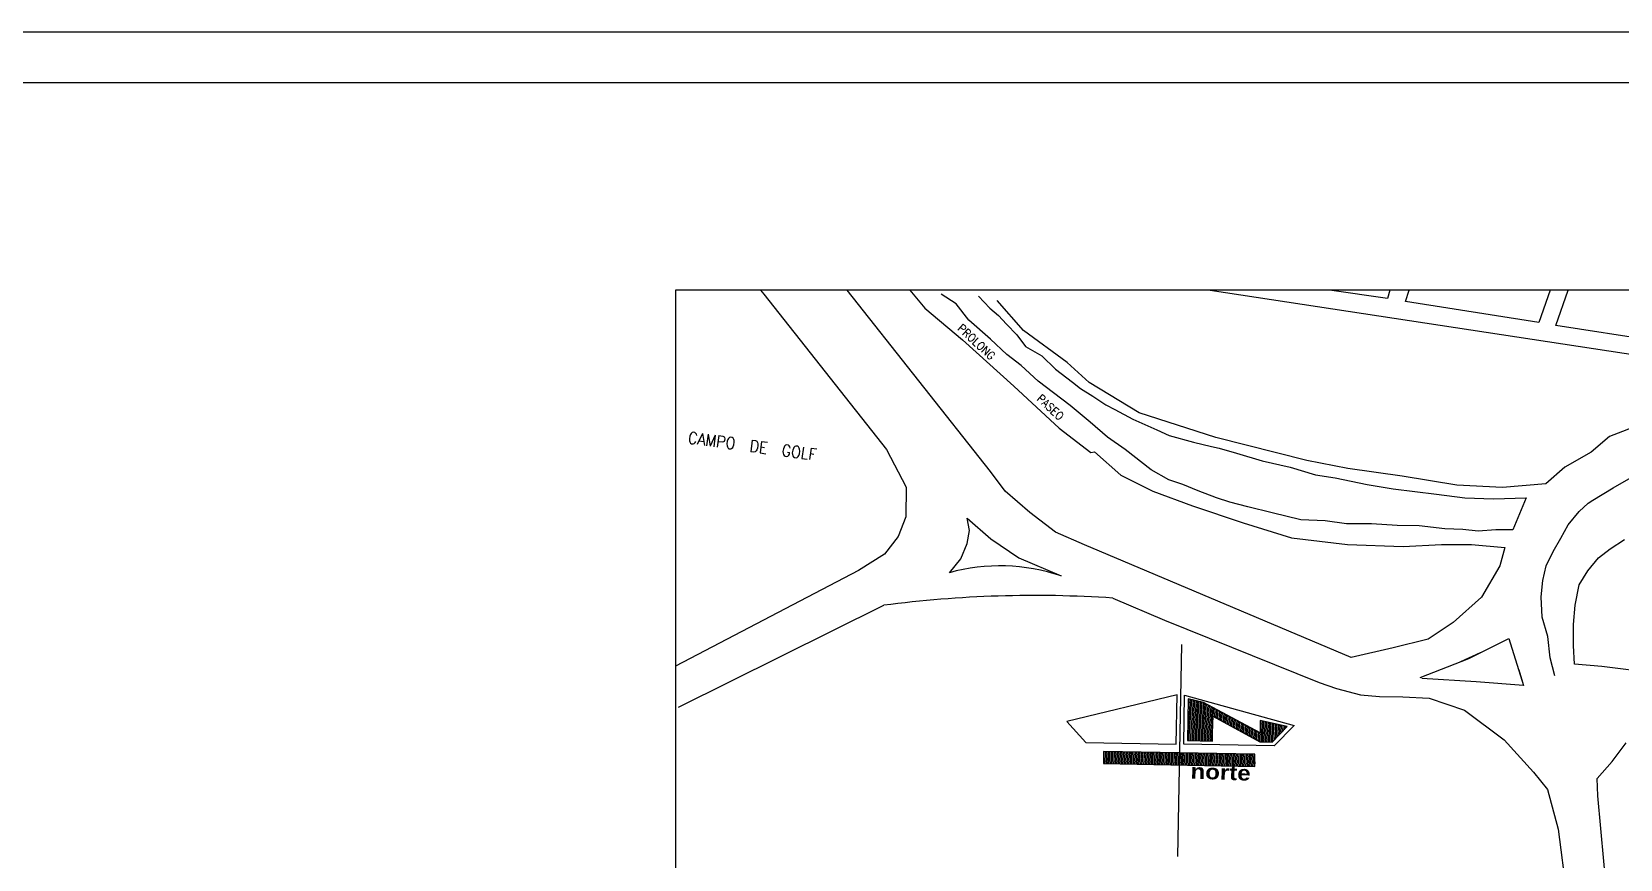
# Model space of a CAD drawing. Header units: millimetres. Extents: x 99 to 472, y 49 to 338.
# Drawn here: x 350.1 to 412.6, y 305.2 to 337.8 of the extents above; entities that cross this region are included whole.
import ezdxf

# ---------------------------------------------------------------- set-up
doc = ezdxf.new("R2010")
doc.units = ezdxf.units.MM
for name, color, linetype in [('CVL_PUNTO_NUM', 7, 'Continuous'), ('SOLAPA', 1, 'Continuous'), ('T', 7, 'Continuous')]:
    doc.layers.add(name, color=color, linetype=linetype)
doc.styles.add('CHISEL', font='cityb___.ttf', dxfattribs={"width": 1.2, "height": 0.1})
doc.styles.add('ROMANS', font='romans', dxfattribs={"height": 2})

# ---------------------------------------------------------------- blocks, each defined once
blk = doc.blocks.new('*X10')
at = {"color": 0}
for p, q in [((3.578, 10.055), (3.636, 10.113)), ((3.586, 10.048), (3.644, 10.107)), ((3.593, 10.042), (3.651, 10.1)), ((3.6, 10.035), (3.659, 10.093)), ((3.608, 10.099), (3.629, 10.12)), ((3.608, 10.028), (3.666, 10.087)), ((3.615, 10.022), (3.673, 10.08)), ((3.623, 10.015), (3.681, 10.073)), ((3.63, 10.008), (3.688, 10.066)), ((3.638, 10.002), (3.696, 10.06)), ((3.645, 9.995), (3.703, 10.053)), ((3.652, 9.988), (3.711, 10.046)), ((3.66, 9.981), (3.718, 10.04)), ((3.667, 9.975), (3.726, 10.033)), ((3.675, 9.968), (3.733, 10.026)), ((3.682, 9.961), (3.74, 10.02)), ((3.69, 9.955), (3.748, 10.013)), ((3.697, 9.948), (3.755, 10.006)), ((3.705, 9.941), (3.763, 9.999)), ((3.712, 9.935), (3.77, 9.993)), ((3.719, 9.928), (3.778, 9.986)), ((3.727, 9.921), (3.785, 9.979)), ((3.734, 9.914), (3.792, 9.973)), ((3.742, 9.908), (3.8, 9.966)), ((3.749, 9.901), (3.807, 9.959)), ((3.757, 9.894), (3.815, 9.952)), ((3.764, 9.888), (3.822, 9.946)), ((3.772, 9.881), (3.83, 9.939)), ((3.779, 9.874), (3.837, 9.932)), ((3.786, 9.868), (3.845, 9.926)), ((3.794, 9.861), (3.852, 9.919)), ((3.801, 9.854), (3.859, 9.912)), ((3.809, 9.847), (3.867, 9.906)), ((3.816, 9.841), (3.874, 9.899)), ((3.824, 9.834), (3.882, 9.892)), ((3.831, 9.827), (3.889, 9.885)), ((3.839, 9.821), (3.897, 9.879)), ((3.846, 9.814), (3.904, 9.872)), ((3.853, 9.807), (3.912, 9.865)), ((3.861, 9.801), (3.919, 9.859)), ((3.868, 9.794), (3.926, 9.852)), ((3.876, 9.787), (3.934, 9.845)), ((3.883, 9.78), (3.941, 9.839)), ((3.891, 9.774), (3.949, 9.832)), ((3.898, 9.767), (3.956, 9.825)), ((3.905, 9.76), (3.964, 9.818)), ((3.913, 9.754), (3.971, 9.812)), ((3.92, 9.747), (3.979, 9.805)), ((3.928, 9.74), (3.986, 9.798)), ((3.935, 9.734), (3.993, 9.792)), ((3.943, 9.727), (4.001, 9.785)), ((3.95, 9.72), (4.008, 9.778)), ((3.958, 9.713), (4.016, 9.772)), ((3.965, 9.707), (4.023, 9.765)), ((3.972, 9.7), (4.031, 9.758)), ((3.98, 9.693), (4.038, 9.751)), ((3.987, 9.687), (4.045, 9.745)), ((3.995, 9.68), (4.053, 9.738)), ((4.002, 9.673), (4.06, 9.731)), ((4.01, 9.667), (4.068, 9.725)), ((4.017, 9.66), (4.075, 9.718)), ((4.025, 9.653), (4.083, 9.711)), ((4.032, 9.646), (4.09, 9.705)), ((4.039, 9.64), (4.098, 9.698)), ((4.047, 9.633), (4.105, 9.691)), ((4.054, 9.626), (4.112, 9.684)), ((4.062, 9.62), (4.12, 9.678)), ((4.069, 9.613), (4.127, 9.671)), ((4.077, 9.606), (4.135, 9.664)), ((4.084, 9.6), (4.142, 9.658)), ((4.092, 9.593), (4.15, 9.651)), ((4.099, 9.586), (4.157, 9.644)), ((4.106, 9.579), (4.165, 9.638)), ((4.114, 9.573), (4.172, 9.631)), ((4.121, 9.566), (4.179, 9.624)), ((4.129, 9.559), (4.187, 9.617)), ((4.136, 9.553), (4.194, 9.611)), ((4.144, 9.546), (4.202, 9.604)), ((4.151, 9.539), (4.209, 9.597)), ((4.158, 9.532), (4.217, 9.591)), ((4.166, 9.526), (4.224, 9.584)), ((4.173, 9.519), (4.231, 9.577)), ((4.181, 9.512), (4.239, 9.571)), ((4.188, 9.506), (4.246, 9.564)), ((4.196, 9.499), (4.254, 9.557)), ((4.203, 9.492), (4.261, 9.55)), ((4.211, 9.486), (4.269, 9.544)), ((4.218, 9.479), (4.276, 9.537)), ((4.225, 9.472), (4.284, 9.53)), ((4.233, 9.465), (4.291, 9.524)), ((4.24, 9.459), (4.298, 9.517)), ((4.248, 9.452), (4.306, 9.51)), ((4.255, 9.445), (4.313, 9.504)), ((4.263, 9.439), (4.321, 9.497)), ((4.27, 9.432), (4.328, 9.49)), ((4.278, 9.425), (4.336, 9.483)), ((4.285, 9.419), (4.343, 9.477)), ((4.292, 9.412), (4.351, 9.47)), ((4.3, 9.405), (4.358, 9.463)), ((4.307, 9.398), (4.365, 9.457)), ((4.315, 9.392), (4.373, 9.45)), ((4.322, 9.385), (4.345, 9.408))]:
    blk.add_line(p, q, dxfattribs=at)
blk = doc.blocks.new('*X9')
at = {"color": 0}
for p, q in [((3.295, 10.055), (3.303, 10.063)), ((3.301, 10.047), (3.319, 10.065)), ((3.307, 10.039), (3.334, 10.066)), ((3.313, 10.03), (3.35, 10.067)), ((3.319, 10.022), (3.366, 10.069)), ((3.325, 10.014), (3.381, 10.07)), ((3.331, 10.006), (3.397, 10.072)), ((3.337, 9.998), (3.412, 10.073)), ((3.343, 9.99), (3.428, 10.074)), ((3.349, 9.982), (3.438, 10.071)), ((3.355, 9.973), (3.446, 10.064)), ((3.361, 9.965), (3.453, 10.058)), ((3.367, 9.957), (3.461, 10.051)), ((3.373, 9.949), (3.468, 10.044)), ((3.379, 9.941), (3.476, 10.037)), ((3.385, 9.933), (3.483, 10.031)), ((3.391, 9.924), (3.49, 10.024)), ((3.454, 9.974), (3.496, 10.016)), ((3.458, 9.964), (3.5, 10.005)), ((3.462, 9.953), (3.504, 9.995)), ((3.466, 9.943), (3.508, 9.985)), ((3.47, 9.933), (3.511, 9.974)), ((3.397, 9.916), (3.434, 9.953)), ((3.474, 9.923), (3.515, 9.964)), ((3.478, 9.912), (3.519, 9.954)), ((3.482, 9.902), (3.523, 9.943)), ((3.485, 9.892), (3.527, 9.933)), ((3.489, 9.882), (3.53, 9.923)), ((3.493, 9.871), (3.534, 9.912)), ((3.497, 9.861), (3.538, 9.902)), ((3.501, 9.851), (3.542, 9.892)), ((3.505, 9.841), (3.546, 9.881)), ((3.509, 9.83), (3.55, 9.871)), ((3.513, 9.82), (3.553, 9.861)), ((3.516, 9.81), (3.557, 9.85)), ((3.52, 9.799), (3.561, 9.84)), ((3.524, 9.789), (3.565, 9.83)), ((3.528, 9.779), (3.569, 9.819)), ((3.532, 9.769), (3.572, 9.809)), ((3.536, 9.758), (3.576, 9.799)), ((3.54, 9.748), (3.58, 9.788)), ((3.544, 9.738), (3.584, 9.778)), ((3.548, 9.728), (3.588, 9.768)), ((3.582, 9.635), (3.743, 9.796)), ((3.586, 9.625), (3.751, 9.79)), ((3.59, 9.615), (3.758, 9.783)), ((3.594, 9.605), (3.766, 9.776)), ((3.598, 9.594), (3.773, 9.769)), ((3.602, 9.584), (3.781, 9.763)), ((3.626, 9.693), (3.736, 9.803)), ((3.551, 9.717), (3.592, 9.758)), ((3.555, 9.707), (3.595, 9.747)), ((3.559, 9.697), (3.599, 9.737)), ((3.563, 9.687), (3.603, 9.727)), ((3.567, 9.676), (3.607, 9.716)), ((3.571, 9.666), (3.611, 9.706)), ((3.575, 9.656), (3.614, 9.696)), ((3.579, 9.646), (3.618, 9.685)), ((3.606, 9.574), (3.788, 9.756)), ((3.612, 9.566), (3.795, 9.749)), ((3.618, 9.557), (3.803, 9.743)), ((3.624, 9.549), (3.81, 9.736)), ((3.63, 9.541), (3.818, 9.729)), ((3.636, 9.533), (3.825, 9.723)), ((3.642, 9.525), (3.833, 9.716)), ((3.648, 9.517), (3.84, 9.709)), ((3.654, 9.509), (3.848, 9.702)), ((3.66, 9.5), (3.833, 9.673)), ((3.666, 9.492), (3.704, 9.531))]:
    blk.add_line(p, q, dxfattribs=at)

msp = doc.modelspace()

# ---------------------------------------------------------------- linework, layer by layer
for p, q in [((378.75871, 327.64323), (378.89892, 327.49437)), ((378.89892, 327.49437), (383.72109, 321.37634)), ((387.80978, 320.51233), (382.17009, 327.64323)), ((384.64211, 327.64323), (385.2277, 326.9406)), ((386.459, 327.10323), (385.873, 327.48654)), ((396.44625, 327.64323), (428.71374, 322.72736)), ((403.41984, 327.32395), (401.14804, 327.64323)), ((403.51943, 327.64323), (403.41984, 327.32395)), ((404.13766, 327.19991), (404.2813, 327.64323)), ((409.81781, 327.64323), (409.37902, 326.37069)), ((410.05099, 326.2531), (410.53243, 327.64323)), ((385.2277, 326.9406), (386.71185, 325.69025)), ((386.459, 327.10323), (386.459, 327.10323)), ((386.96246, 326.46529), (386.459, 327.10323)), ((387.33212, 327.4088), (387.78708, 326.93973)), ((387.78708, 326.93973), (387.78708, 326.93973)), ((387.78708, 326.93973), (388.1268, 326.64891)), ((389.11023, 326.05926), (388.06626, 327.23617)), ((409.37902, 326.37069), (404.13766, 327.19991)), ((387.80709, 325.72153), (386.96246, 326.46529)), ((386.96246, 326.46529), (386.96246, 326.46529)), ((388.1268, 326.64891), (388.1268, 326.64891)), ((388.1268, 326.64891), (388.43311, 326.3049)), ((388.43311, 326.3049), (388.84905, 325.88762)), ((388.43311, 326.3049), (388.43311, 326.3049)), ((430.07686, 323.14927), (410.05099, 326.2531)), ((386.71185, 325.69025), (388.73128, 323.86694)), ((388.45586, 325.10947), (387.80709, 325.72153)), ((387.80709, 325.72153), (387.80709, 325.72153)), ((388.84905, 325.88762), (388.84905, 325.88762)), ((388.84905, 325.88762), (389.18913, 325.43469)), ((390.83004, 324.79895), (389.11023, 326.05926)), ((389.01278, 324.68394), (388.45586, 325.10947)), ((388.45586, 325.10947), (388.45586, 325.10947)), ((389.18913, 325.43469), (389.82464, 325.06757)), ((389.18913, 325.43469), (389.18913, 325.43469)), ((389.82464, 325.06757), (389.82464, 325.06757)), ((389.82464, 325.06757), (390.36675, 324.53995)), ((389.01278, 324.68394), (389.01278, 324.68394)), ((389.68426, 324.06869), (389.01278, 324.68394)), ((390.36675, 324.53995), (390.36675, 324.53995)), ((390.36675, 324.53995), (391.02874, 324.01864)), ((391.69259, 324.01794), (390.83004, 324.79895)), ((388.73128, 323.86694), (390.51468, 322.21571)), ((390.28316, 323.60254), (389.68426, 324.06869)), ((389.68426, 324.06869), (389.68426, 324.06869)), ((391.02874, 324.01864), (391.02874, 324.01864)), ((391.02874, 324.01864), (391.35077, 323.7766)), ((391.35077, 323.7766), (391.35077, 323.7766)), ((391.35077, 323.7766), (391.82966, 323.4778)), ((393.65808, 322.8157), (391.69259, 324.01794)), ((390.28316, 323.60254), (390.28316, 323.60254)), ((390.94788, 323.10399), (390.28316, 323.60254)), ((391.73285, 322.44964), (390.94788, 323.10399)), ((390.94788, 323.10399), (390.94788, 323.10399)), ((391.82966, 323.4778), (391.82966, 323.4778)), ((391.82966, 323.4778), (392.35189, 323.13817)), ((392.35189, 323.13817), (392.35189, 323.13817)), ((392.35189, 323.13817), (392.7046, 322.9497)), ((391.73285, 322.44964), (391.73285, 322.44964)), ((392.40888, 321.8569), (391.73285, 322.44964)), ((392.7046, 322.9497), (393.40958, 322.57282)), ((392.7046, 322.9497), (392.7046, 322.9497)), ((393.40958, 322.57282), (393.40958, 322.57282)), ((393.40958, 322.57282), (394.34724, 322.15166)), ((396.67465, 321.84771), (393.65808, 322.8157)), ((390.51468, 322.21571), (391.75424, 321.25439)), ((393.09995, 321.37779), (392.40888, 321.8569)), ((392.40888, 321.8569), (392.40888, 321.8569)), ((394.34724, 322.15166), (394.34724, 322.15166)), ((394.34724, 322.15166), (394.8357, 321.92096)), ((394.8357, 321.92096), (394.8357, 321.92096)), ((394.8357, 321.92096), (395.79433, 321.65891)), ((400.24703, 320.94052), (396.67465, 321.84771)), ((412.16283, 321.88185), (411.43644, 321.26627)), ((413.417, 322.36537), (412.16283, 321.88185)), ((383.72109, 321.37634), (384.4861, 319.89138)), ((391.75424, 321.25439), (391.90137, 321.28001)), ((391.90137, 321.28001), (392.93367, 320.3594)), ((394.12549, 320.57388), (393.09995, 321.37779)), ((393.09995, 321.37779), (393.09995, 321.37779)), ((395.79433, 321.65891), (396.50577, 321.48947)), ((395.79433, 321.65891), (395.79433, 321.65891)), ((396.50577, 321.48947), (396.50577, 321.48947)), ((396.50577, 321.48947), (396.80633, 321.42408)), ((396.80633, 321.42408), (397.49006, 321.23538)), ((396.80633, 321.42408), (396.80633, 321.42408)), ((397.49006, 321.23538), (397.49006, 321.23538)), ((397.49006, 321.23538), (398.49068, 320.9327)), ((411.43644, 321.26627), (410.40516, 320.68198)), ((394.82933, 320.18558), (394.12549, 320.57388)), ((394.12549, 320.57388), (394.12549, 320.57388)), ((398.49068, 320.9327), (398.49068, 320.9327)), ((398.49068, 320.9327), (399.5928, 320.67363)), ((399.5928, 320.67363), (400.59387, 320.37089)), ((399.5928, 320.67363), (399.5928, 320.67363)), ((401.86154, 320.62101), (400.24703, 320.94052)), ((404.00142, 320.32027), (401.86154, 320.62101)), ((410.40516, 320.68198), (409.65014, 320.02413)), ((388.38831, 319.73652), (387.80978, 320.51233)), ((392.93367, 320.3594), (394.19679, 319.73045)), ((395.37093, 319.99371), (394.82933, 320.18558)), ((394.82933, 320.18558), (394.82933, 320.18558)), ((395.97699, 319.74649), (395.37093, 319.99371)), ((395.37093, 319.99371), (395.37093, 319.99371)), ((400.59387, 320.37089), (401.36119, 320.26305)), ((400.59387, 320.37089), (400.59387, 320.37089)), ((401.36119, 320.26305), (402.627, 319.99255)), ((401.36119, 320.26305), (401.36119, 320.26305)), ((402.627, 319.99255), (403.64676, 319.82608)), ((402.627, 319.99255), (402.627, 319.99255)), ((406.15717, 319.971), (404.00142, 320.32027)), ((407.94616, 319.88163), (406.15717, 319.971)), ((409.65014, 320.02413), (407.94616, 319.88163)), ((412.30547, 319.8593), (413.10579, 320.32558)), ((384.4861, 319.89138), (384.47254, 318.7242)), ((389.36071, 318.89377), (388.38831, 319.73652)), ((394.19679, 319.73045), (395.75191, 319.15306)), ((395.97699, 319.74649), (395.97699, 319.74649)), ((396.69677, 319.4717), (395.97699, 319.74649)), ((397.21887, 319.30572), (396.69677, 319.4717)), ((396.69677, 319.4717), (396.69677, 319.4717)), ((397.92666, 319.11365), (397.21887, 319.30572)), ((397.21887, 319.30572), (397.21887, 319.30572)), ((403.64676, 319.82608), (403.64676, 319.82608)), ((403.64676, 319.82608), (405.34669, 319.61033)), ((405.34669, 319.61033), (406.46681, 319.47605)), ((405.34669, 319.61033), (405.34669, 319.61033)), ((406.46681, 319.47605), (407.59788, 319.43284)), ((406.46681, 319.47605), (406.46681, 319.47605)), ((407.59788, 319.43284), (408.88406, 319.47201)), ((407.59788, 319.43284), (407.59788, 319.43284)), ((408.88406, 319.47201), (408.35281, 318.21553)), ((408.88406, 319.47201), (408.88406, 319.47201)), ((411.32232, 319.26824), (411.5031, 319.38173)), ((411.5031, 319.38173), (412.30547, 319.8593)), ((411.5031, 319.38173), (411.5031, 319.38173)), ((412.30547, 319.8593), (412.30547, 319.8593)), ((384.47254, 318.7242), (384.18198, 317.95477)), ((386.98826, 318.18543), (386.88885, 318.67398)), ((386.88885, 318.67398), (386.88885, 318.67398)), ((386.88885, 318.67398), (387.82086, 317.86007)), ((390.36538, 318.11594), (389.36071, 318.89377)), ((395.75191, 319.15306), (397.74516, 318.49095)), ((398.89008, 318.88565), (397.92666, 319.11365)), ((397.92666, 319.11365), (397.92666, 319.11365)), ((400.01217, 318.60062), (398.89008, 318.88565)), ((398.89008, 318.88565), (398.89008, 318.88565)), ((410.53677, 318.40633), (410.96728, 318.93615)), ((410.96728, 318.93615), (411.32232, 319.26824)), ((410.96728, 318.93615), (410.96728, 318.93615)), ((411.32232, 319.26824), (411.32232, 319.26824)), ((386.89514, 317.67764), (386.98826, 318.18543)), ((386.98826, 318.18543), (386.98826, 318.18543)), ((391.50552, 317.62002), (390.36538, 318.11594)), ((397.74516, 318.49095), (399.65285, 317.89873)), ((400.98001, 318.56878), (400.01217, 318.60062)), ((400.01217, 318.60062), (400.01217, 318.60062)), ((401.81725, 318.45111), (400.98001, 318.56878)), ((400.98001, 318.56878), (400.98001, 318.56878)), ((402.78988, 318.45332), (401.81725, 318.45111)), ((401.81725, 318.45111), (401.81725, 318.45111)), ((403.79969, 318.38085), (402.78988, 318.45332)), ((402.78988, 318.45332), (402.78988, 318.45332)), ((403.79969, 318.38085), (403.79969, 318.38085)), ((404.67514, 318.37356), (403.79969, 318.38085)), ((405.67903, 318.25563), (404.67514, 318.37356)), ((404.67514, 318.37356), (404.67514, 318.37356)), ((406.38509, 318.22585), (405.67903, 318.25563)), ((405.67903, 318.25563), (405.67903, 318.25563)), ((406.99261, 318.16362), (406.38509, 318.22585)), ((406.38509, 318.22585), (406.38509, 318.22585)), ((407.68896, 318.21623), (406.99261, 318.16362)), ((406.99261, 318.16362), (406.99261, 318.16362)), ((408.35281, 318.21553), (407.68896, 318.21623)), ((407.68896, 318.21623), (407.68896, 318.21623)), ((408.35281, 318.21553), (408.35281, 318.21553)), ((410.24883, 317.87961), (410.53677, 318.40633)), ((410.53677, 318.40633), (410.53677, 318.40633)), ((384.18198, 317.95477), (383.6424, 317.25507)), ((386.64712, 317.07586), (386.89514, 317.67764)), ((386.89514, 317.67764), (386.89514, 317.67764)), ((387.82086, 317.86007), (388.92681, 317.1143)), ((387.82086, 317.86007), (387.82086, 317.86007)), ((402.00085, 313.18176), (391.50552, 317.62002)), ((399.65285, 317.89873), (401.84588, 317.63682)), ((401.84588, 317.63682), (404.03991, 317.55998)), ((404.03991, 317.55998), (405.54407, 317.63796)), ((405.54407, 317.63796), (406.72874, 317.63352)), ((406.72874, 317.63352), (408.04095, 317.51855)), ((408.04095, 317.51855), (407.84463, 316.79376)), ((409.93774, 317.35615), (410.24883, 317.87961)), ((410.24883, 317.87961), (410.24883, 317.87961)), ((411.72847, 317.10448), (412.18342, 317.46882)), ((412.18342, 317.46882), (412.75483, 317.82837)), ((383.6424, 317.25507), (382.61585, 316.61223)), ((386.19208, 316.52633), (386.64712, 317.07586)), ((386.64712, 317.07586), (386.64712, 317.07586)), ((388.92681, 317.1143), (388.92681, 317.1143)), ((388.92681, 317.1143), (390.58453, 316.40243)), ((409.66909, 316.792), (409.93774, 317.35615)), ((409.93774, 317.35615), (409.93774, 317.35615)), ((411.30115, 316.59735), (411.72847, 317.10448)), ((382.61585, 316.61223), (375.41374, 312.84406)), ((386.19208, 316.52633), (386.19208, 316.52633)), ((407.84463, 316.79376), (407.12632, 315.56357)), ((409.4741, 315.56929), (409.54233, 316.21948)), ((409.54233, 316.21948), (409.66909, 316.792)), ((409.54233, 316.21948), (409.54233, 316.21948)), ((409.66909, 316.792), (409.66909, 316.792)), ((410.96302, 316.04297), (411.30115, 316.59735)), ((407.12632, 315.56357), (406.01331, 314.56247)), ((409.50456, 314.7779), (409.4741, 315.56929)), ((409.4741, 315.56929), (409.4741, 315.56929)), ((410.80299, 315.24362), (410.96302, 316.04297)), ((375.53652, 311.22926), (383.60945, 315.24246)), ((392.62714, 315.52528), (394.65657, 314.65379)), ((410.74447, 314.48789), (410.80299, 315.24362)), ((394.65657, 314.65379), (394.65657, 314.65379)), ((394.65657, 314.65379), (400.74346, 312.20096)), ((406.01331, 314.56247), (405.02082, 313.91485)), ((409.73051, 314.01691), (409.50456, 314.7779)), ((409.50456, 314.7779), (409.50456, 314.7779)), ((410.74585, 313.65428), (410.74447, 314.48789)), ((405.02082, 313.91485), (403.64366, 313.56436)), ((406.62033, 313.14602), (408.20207, 313.93458)), ((408.20207, 313.93458), (408.77276, 312.09113)), ((409.82405, 313.17035), (409.73051, 314.01691)), ((409.73051, 314.01691), (409.73051, 314.01691)), ((403.64366, 313.56436), (402.00085, 313.18176)), ((404.71329, 312.39542), (406.62033, 313.14602)), ((407.07294, 313.37179), (406.29538, 313.01806)), ((406.62033, 313.14602), (406.62033, 313.14602)), ((410.00962, 312.46133), (409.82405, 313.17035)), ((409.82405, 313.17035), (409.82405, 313.17035)), ((410.7861, 312.91939), (410.74585, 313.65428)), ((408.58555, 312.6962), (408.73468, 312.21224)), ((411.85983, 312.83089), (410.7861, 312.91939)), ((400.74346, 312.20096), (401.42218, 311.96667)), ((400.74346, 312.20096), (400.74346, 312.20096)), ((401.42218, 311.96667), (401.42218, 311.96667)), ((401.42218, 311.96667), (402.3597, 311.71916)), ((406.91772, 312.22451), (404.77957, 312.36296)), ((408.77276, 312.09113), (406.91772, 312.22451)), ((406.91772, 312.22451), (406.91772, 312.22451)), ((408.77276, 312.09113), (408.77276, 312.09113)), ((402.3597, 311.71916), (402.3597, 311.71916)), ((402.3597, 311.71916), (403.10956, 311.6485)), ((403.10956, 311.6485), (404.03223, 311.63458)), ((403.10956, 311.6485), (403.10956, 311.6485)), ((404.03223, 311.63458), (404.03223, 311.63458)), ((404.03223, 311.63458), (405.06817, 311.59316)), ((405.06817, 311.59316), (406.45012, 311.12114)), ((405.06817, 311.59316), (405.06817, 311.59316)), ((406.45012, 311.12114), (406.45012, 311.12114)), ((406.45012, 311.12114), (408.01922, 309.95146)), ((408.01922, 309.95146), (409.1728, 308.67812)), ((408.01922, 309.95146), (408.01922, 309.95146)), ((412.26344, 309.10032), (412.81598, 309.83292)), ((409.1728, 308.67812), (409.1728, 308.67812)), ((409.1728, 308.67812), (409.718, 307.98801)), ((411.67165, 308.4311), (412.26344, 309.10032)), ((411.69376, 307.74506), (411.67165, 308.4311)), ((409.718, 307.98801), (410.14514, 306.43479)), ((409.718, 307.98801), (409.718, 307.98801)), ((412.59773, 298.14955), (411.69376, 307.74506)), ((410.14514, 306.43479), (410.14514, 306.43479)), ((410.14514, 306.43479), (410.55527, 303.20556))]:
    msp.add_line(p, q)
at = {"color": 5}
msp.add_line((395.18439, 305.35112), (395.33415, 313.69358), dxfattribs=at)
at = {"color": 2}
for points in [[(459.45292, 269.1145), (459.45292, 327.64323), (375.41374, 327.64323), (375.41374, 269.1145)], [(391.56074, 309.84267), (395.11849, 309.7788), (395.1532, 311.7124), (390.80718, 310.66789)], [(395.58655, 311.55618), (395.55711, 309.91632), (396.53859, 309.8987), (396.55619, 310.87939), (398.40576, 309.86518), (398.88538, 309.85657), (399.47648, 310.47137), (398.4209, 310.70864), (398.41217, 310.22225), (396.18277, 311.42216)], [(392.25144, 309.01009), (398.20128, 308.90328), (398.20996, 309.3868), (392.26012, 309.4936)]]:
    msp.add_lwpolyline(points, close=True, dxfattribs=at)
at = {"color": 1}
msp.add_lwpolyline([(398.96691, 309.70972), (395.40916, 309.77359), (395.44387, 311.70718), (399.7496, 310.50736)], close=True, dxfattribs=at)
for centre, radius, start, end in [((388.18462, 309.24334), 7.55064, 71.4675149, 105.3010375), ((389.54676, 269.83767), 45.79134, 86.1428038, 97.4499653)]:
    msp.add_arc(centre, radius, start, end)
at = {"layer": 'CVL_PUNTO_NUM', "linetype": 'Continuous'}
msp.add_line((414.75236, 312.46154), (411.85983, 312.83089), dxfattribs=at)
at = {"layer": 'SOLAPA', "color": 7}
msp.add_line((99.3844, 337.81671), (471.88764, 337.81671), dxfattribs=at)
at = {"layer": 'T', "color": 5}
msp.add_lwpolyline([(101.3844, 335.81671), (467.76977, 335.81671), (467.76977, 50.9142), (101.3844, 50.9142)], close=True, dxfattribs=at)

# ---------------------------------------------------------------- block references
at = {"color": 2, "xscale": 5.889874156792184, "yscale": 5.889874156792184, "zscale": 5.889874156792184, "rotation": 220.9780348530189}
for name in ['*X9', '*X10']:
    msp.add_blockref(name, (375.24043, 367.91924), dxfattribs=at)

# ---------------------------------------------------------------- texts
at = {"style": 'ROMANS', "width": 0.9}
for s, height, rotation, p in [('PROLONG', 0.32095, 317.02, (386.48481, 326.10414)), ('PASEO', 0.32095, 317.02, (389.60486, 323.33904)), ('CAMPO  DE  GOLF', 0.4585, 352.33, (375.88909, 321.62327))]:
    msp.add_text(s, height=height, rotation=rotation, dxfattribs=at).set_placement(p)
at = {"color": 3, "style": 'CHISEL', "width": 1.2}
msp.add_text('norte', height=0.588987, rotation=357.8515351, dxfattribs=at).set_placement((395.67004, 308.42511))

doc.saveas('drawing.dxf')
